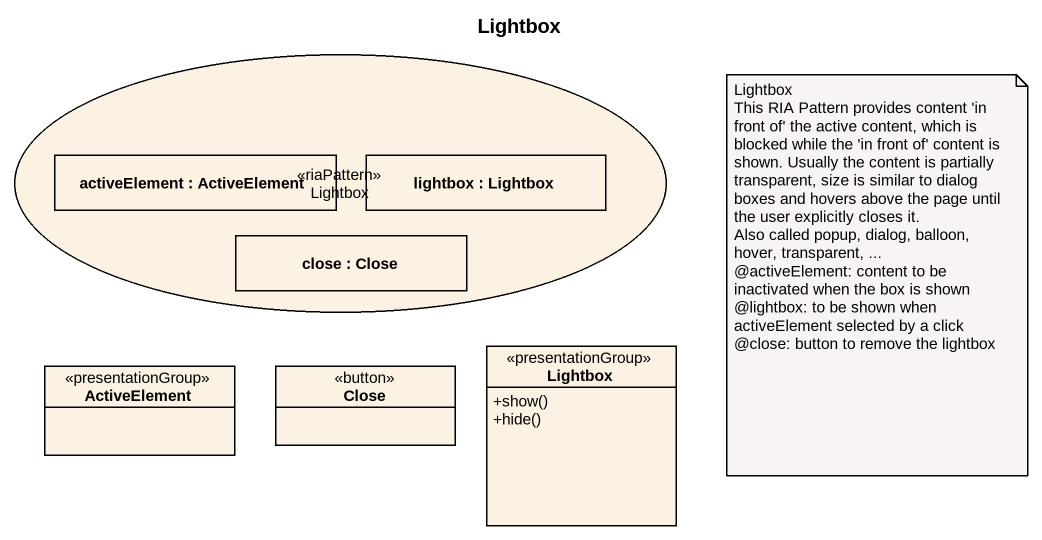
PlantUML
@startuml
title Lightbox
allowmixing
hide circle
hide empty members
skinparam classAttributeIconSize 0
usecase Lightbox <<riaPattern>>
rectangle "activeElement : ActiveElement" as activeElement
rectangle "lightbox : Lightbox" as lightbox
rectangle "close : Close" as close
class "Lightbox" as Lightbox_2 <<presentationGroup>> {
  +show()
  +hide()
}
class ActiveElement <<presentationGroup>>
class Close <<button>>
activeElement -right- lightbox
lightbox -left- close
note as N1
  Lightbox
  This RIA Pattern provides content 'in front of' the active content, which is blocked while the 'in front of' content is shown. Usually the content is partially transparent, size is similar to dialog boxes and hovers above the page until the user explicitly closes it.
  Also called popup, dialog, balloon, hover, transparent, ...
  ~@activeElement: content to be inactivated when the box is shown
  ~@lightbox: to be shown when activeElement selected by a click
  ~@close: button to remove the lightbox
end note
@enduml
